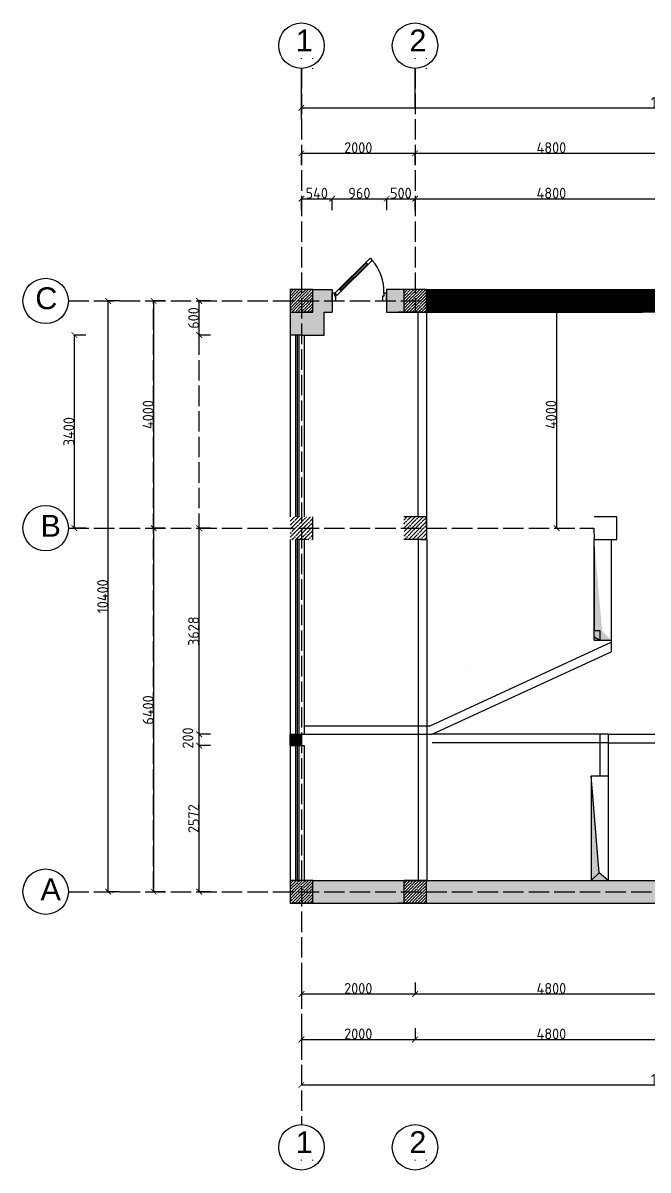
# Model space of a CAD drawing. Header units: millimetres. Extents: x -178199094 to 13669908, y -30538122 to 6091408.
# Drawn here: x 142761 to 153761, y 22837 to 43031 of the extents above; entities that cross this region are included whole.
import ezdxf

# ---------------------------------------------------------------- set-up
doc = ezdxf.new("R2010")
doc.units = ezdxf.units.MM
doc.linetypes.add('ACAD_ISO02W100', pattern=[15, 12, -3])
doc.layers.add('Plan 1', color=7, linetype='Continuous')
doc.layers.add('Plan 2', color=7, linetype='Continuous')
doc.styles.add('gost', font='GOST Common.ttf')
doc.styles.get("Standard").update_dxf_attribs({"font": 'arial.ttf'})
doc.dimstyles.new('GOST', dxfattribs={"dimtxt": 190, "dimasz": 100, "dimexe": 0.18, "dimexo": 0.06, "dimgap": 3, "dimtad": 1, "dimdec": 0, "dimzin": 0, "dimdsep": 46, "dimtxsty": 'gost', "dimblk": 'ARCHTICK', "dimcen": 0.09, "dimclrt": 256, "dimadec": 0, "dimazin": 0, "dimtfac": 1, "dimtdec": 0, "dimtofl": 0, "dimtmove": 0, "dimatfit": 3, "dimldrblk": 'ARCHTICK', "dimfxl": 200, "dimfxlon": 1, "dimtolj": 1, "dimtzin": 0, "dimarcsym": 0})
pattern_1 = [(45, (94986.67, 14736.28), (-70.71068, 70.71068), []), (45, (95057.38, 14736.28), (-70.71068, 70.71068), [125, -25, 0, -25])]

# ---------------------------------------------------------------- blocks, each defined once
blk = doc.blocks.new('A$C3C032968')
for p, q in [((0, 0), (0, 100)), ((0, 100), (0, 0)), ((700, 0), (700, 100)), ((700, 0), (700, 100))]:
    blk.add_line(p, q)
for points in [[(120, 128), (461, 466), (433, 494), (92, 156)], [(113, 135), (454, 473), (440, 487), (99, 149)], [(517, 522), (461, 466), (433, 494), (489, 551)], [(63, 72), (120, 128), (92, 156), (35, 100)], [(35, 100), (0, 100), (0, 0), (50, 0), (50, 50), (50, 60), (35, 60)], [(665, 100), (665, 60), (650, 60), (650, 50), (650, 0), (700, 0), (700, 100)]]:
    blk.add_lwpolyline(points, close=True)
blk.add_arc((72, 129), 593, 357.2313, 41.4937)
blk = doc.blocks.new('_ArchTick')
at = {"color": 0, "linetype": 'ByBlock', "const_width": 0.15}
blk.add_lwpolyline([(-0.5, -0.5), (0.5, 0.5)], dxfattribs=at)
blk = doc.blocks.new('*D73')
at = {"color": 0, "lineweight": -2, "transparency": 16777216}
for p, q in [((147661, 39737), (147661, 39937)), ((147661, 39937), (148201, 39937)), ((148201, 39737), (148201, 39937))]:
    blk.add_line(p, q, dxfattribs=at)
at = {"layer": 'Defpoints', "color": 0, "transparency": 16777216}
for p in [(148201, 39937), (148201, 38206), (147661, 38137)]:
    blk.add_point(p, dxfattribs=at)
at = {"color": 0, "lineweight": -2, "transparency": 16777216, "xscale": 100, "yscale": 100, "zscale": 100, "rotation": 180}
blk.add_blockref('_ArchTick', (147661, 39937), dxfattribs=at)
at = {"color": 0, "lineweight": -2, "transparency": 16777216, "xscale": 100, "yscale": 100, "zscale": 100}
blk.add_blockref('_ArchTick', (148201, 39937), dxfattribs=at)
at = {"transparency": 16777216, "insert": (147931, 40035), "char_height": 190, "attachment_point": 5, "style": 'gost'}
blk.add_mtext('\\A1;540', dxfattribs=at)
blk = doc.blocks.new('*D74')
at = {"color": 0, "lineweight": -2, "transparency": 16777216}
for p, q in [((148201, 39737), (148201, 39937)), ((148201, 39937), (149161, 39937)), ((149161, 39737), (149161, 39937))]:
    blk.add_line(p, q, dxfattribs=at)
at = {"layer": 'Defpoints', "color": 0, "transparency": 16777216}
for p in [(149161, 39937), (148201, 38206), (149161, 38337)]:
    blk.add_point(p, dxfattribs=at)
at = {"color": 0, "lineweight": -2, "transparency": 16777216, "xscale": 100, "yscale": 100, "zscale": 100, "rotation": 180}
blk.add_blockref('_ArchTick', (148201, 39937), dxfattribs=at)
at = {"color": 0, "lineweight": -2, "transparency": 16777216, "xscale": 100, "yscale": 100, "zscale": 100}
blk.add_blockref('_ArchTick', (149161, 39937), dxfattribs=at)
at = {"transparency": 16777216, "insert": (148681, 40035), "char_height": 190, "attachment_point": 5, "style": 'gost'}
blk.add_mtext('\\A1;960', dxfattribs=at)
blk = doc.blocks.new('*D75')
at = {"color": 0, "lineweight": -2, "transparency": 16777216}
for p, q in [((149161, 39737), (149161, 39937)), ((149161, 39937), (149661, 39937)), ((149661, 39737), (149661, 39937))]:
    blk.add_line(p, q, dxfattribs=at)
at = {"layer": 'Defpoints', "color": 0, "transparency": 16777216}
for p in [(149661, 39937), (149161, 38337), (149661, 38137)]:
    blk.add_point(p, dxfattribs=at)
at = {"color": 0, "lineweight": -2, "transparency": 16777216, "xscale": 100, "yscale": 100, "zscale": 100, "rotation": 180}
blk.add_blockref('_ArchTick', (149161, 39937), dxfattribs=at)
at = {"color": 0, "lineweight": -2, "transparency": 16777216, "xscale": 100, "yscale": 100, "zscale": 100}
blk.add_blockref('_ArchTick', (149661, 39937), dxfattribs=at)
at = {"transparency": 16777216, "insert": (149411, 40035), "char_height": 190, "attachment_point": 5, "style": 'gost'}
blk.add_mtext('\\A1;500', dxfattribs=at)
blk = doc.blocks.new('*D76')
at = {"color": 0, "lineweight": -2, "transparency": 16777216}
for p, q in [((149661, 39737), (149661, 39937)), ((149661, 39937), (154460, 39937)), ((154460, 39737), (154460, 39937))]:
    blk.add_line(p, q, dxfattribs=at)
at = {"layer": 'Defpoints', "color": 0, "transparency": 16777216}
for p in [(154460, 39937), (149661, 38137), (154460, 38137)]:
    blk.add_point(p, dxfattribs=at)
at = {"color": 0, "lineweight": -2, "transparency": 16777216, "xscale": 100, "yscale": 100, "zscale": 100, "rotation": 180}
blk.add_blockref('_ArchTick', (149661, 39937), dxfattribs=at)
at = {"color": 0, "lineweight": -2, "transparency": 16777216, "xscale": 100, "yscale": 100, "zscale": 100}
blk.add_blockref('_ArchTick', (154460, 39937), dxfattribs=at)
at = {"transparency": 16777216, "insert": (152060, 40035), "char_height": 190, "attachment_point": 5, "style": 'gost'}
blk.add_mtext('\\A1;4800', dxfattribs=at)
blk = doc.blocks.new('*D20')
at = {"color": 0, "lineweight": -2, "transparency": 16777216}
for p, q in [((147661, 40537), (147661, 40737)), ((147661, 40737), (149661, 40737)), ((149661, 40537), (149661, 40737))]:
    blk.add_line(p, q, dxfattribs=at)
at = {"layer": 'Defpoints', "color": 0, "transparency": 16777216}
for p in [(149661, 40737), (147661, 38137), (149661, 38137)]:
    blk.add_point(p, dxfattribs=at)
at = {"color": 0, "lineweight": -2, "transparency": 16777216, "xscale": 100, "yscale": 100, "zscale": 100, "rotation": 180}
blk.add_blockref('_ArchTick', (147661, 40737), dxfattribs=at)
at = {"color": 0, "lineweight": -2, "transparency": 16777216, "xscale": 100, "yscale": 100, "zscale": 100}
blk.add_blockref('_ArchTick', (149661, 40737), dxfattribs=at)
at = {"transparency": 16777216, "insert": (148661, 40835), "char_height": 190, "attachment_point": 5, "style": 'gost'}
blk.add_mtext('\\A1;2000', dxfattribs=at)
blk = doc.blocks.new('*D21')
at = {"color": 0, "lineweight": -2, "transparency": 16777216}
for p, q in [((149661, 40537), (149661, 40737)), ((149661, 40737), (154460, 40737)), ((154460, 40537), (154460, 40737))]:
    blk.add_line(p, q, dxfattribs=at)
at = {"layer": 'Defpoints', "color": 0, "transparency": 16777216}
for p in [(154460, 40737), (149661, 38137), (154460, 38137)]:
    blk.add_point(p, dxfattribs=at)
at = {"color": 0, "lineweight": -2, "transparency": 16777216, "xscale": 100, "yscale": 100, "zscale": 100, "rotation": 180}
blk.add_blockref('_ArchTick', (149661, 40737), dxfattribs=at)
at = {"color": 0, "lineweight": -2, "transparency": 16777216, "xscale": 100, "yscale": 100, "zscale": 100}
blk.add_blockref('_ArchTick', (154460, 40737), dxfattribs=at)
at = {"transparency": 16777216, "insert": (152060, 40835), "char_height": 190, "attachment_point": 5, "style": 'gost'}
blk.add_mtext('\\A1;4800', dxfattribs=at)
blk = doc.blocks.new('*D24')
at = {"color": 0, "lineweight": -2, "transparency": 16777216}
for p, q in [((147661, 41337), (147661, 41537)), ((147661, 41537), (160560, 41537)), ((160560, 41337), (160560, 41537))]:
    blk.add_line(p, q, dxfattribs=at)
at = {"layer": 'Defpoints', "color": 0, "transparency": 16777216}
for p in [(160560, 41537), (147661, 38137), (160560, 38137)]:
    blk.add_point(p, dxfattribs=at)
at = {"color": 0, "lineweight": -2, "transparency": 16777216, "xscale": 100, "yscale": 100, "zscale": 100, "rotation": 180}
blk.add_blockref('_ArchTick', (147661, 41537), dxfattribs=at)
at = {"color": 0, "lineweight": -2, "transparency": 16777216, "xscale": 100, "yscale": 100, "zscale": 100}
blk.add_blockref('_ArchTick', (160560, 41537), dxfattribs=at)
at = {"transparency": 16777216, "insert": (154110, 41635), "char_height": 190, "attachment_point": 5, "style": 'gost'}
blk.add_mtext('\\A1;12900', dxfattribs=at)
blk = doc.blocks.new('*D90')
at = {"color": 0, "lineweight": -2, "transparency": 16777216}
for p, q in [((146061, 30310), (145860, 30310)), ((145861, 27737), (145861, 30310)), ((146061, 27737), (145860, 27737))]:
    blk.add_line(p, q, dxfattribs=at)
at = {"layer": 'Defpoints', "color": 0, "transparency": 16777216}
for p in [(145861, 30310), (147711, 30310), (147661, 27737)]:
    blk.add_point(p, dxfattribs=at)
at = {"color": 0, "lineweight": -2, "transparency": 16777216, "xscale": 100, "yscale": 100, "zscale": 100}
for p, rotation in [((145861, 30310), 90), ((145861, 27737), 270)]:
    blk.add_blockref('_ArchTick', p, dxfattribs=dict(at, rotation=rotation))
at = {"transparency": 16777216, "insert": (145763, 29024), "char_height": 190, "attachment_point": 5, "rotation": 90, "style": 'gost'}
blk.add_mtext('\\A1;2572', dxfattribs=at)
blk = doc.blocks.new('*D33')
at = {"color": 0, "lineweight": -2, "transparency": 16777216}
for p, q in [((146061, 30510), (145860, 30510)), ((145861, 30310), (145861, 30510)), ((146061, 30310), (145860, 30310))]:
    blk.add_line(p, q, dxfattribs=at)
at = {"layer": 'Defpoints', "color": 0, "transparency": 16777216}
for p in [(145861, 30510), (147711, 30510), (147711, 30310)]:
    blk.add_point(p, dxfattribs=at)
at = {"color": 0, "lineweight": -2, "transparency": 16777216, "xscale": 100, "yscale": 100, "zscale": 100}
for p, rotation in [((145861, 30510), 90), ((145861, 30310), 270)]:
    blk.add_blockref('_ArchTick', p, dxfattribs=dict(at, rotation=rotation))
at = {"transparency": 16777216, "insert": (145663, 30443), "char_height": 190, "attachment_point": 5, "rotation": 90, "style": 'gost'}
blk.add_mtext('\\A1;200', dxfattribs=at)
blk = doc.blocks.new('*D34')
at = {"color": 0, "lineweight": -2, "transparency": 16777216}
for p, q in [((146061, 38137), (145860, 38137)), ((145861, 37537), (145861, 38137)), ((146061, 37537), (145860, 37537))]:
    blk.add_line(p, q, dxfattribs=at)
at = {"layer": 'Defpoints', "color": 0, "transparency": 16777216}
for p in [(145861, 38137), (147661, 38137), (147461, 37537)]:
    blk.add_point(p, dxfattribs=at)
at = {"color": 0, "lineweight": -2, "transparency": 16777216, "xscale": 100, "yscale": 100, "zscale": 100}
for p, rotation in [((145861, 38137), 90), ((145861, 37537), 270)]:
    blk.add_blockref('_ArchTick', p, dxfattribs=dict(at, rotation=rotation))
at = {"transparency": 16777216, "insert": (145763, 37837), "char_height": 190, "attachment_point": 5, "rotation": 90, "style": 'gost'}
blk.add_mtext('\\A1;600', dxfattribs=at)
blk = doc.blocks.new('*D35')
at = {"color": 0, "lineweight": -2, "transparency": 16777216}
for p, q in [((144461, 38137), (144260, 38137)), ((144261, 27737), (144261, 38137)), ((144461, 27737), (144260, 27737))]:
    blk.add_line(p, q, dxfattribs=at)
at = {"layer": 'Defpoints', "color": 0, "transparency": 16777216}
for p in [(144261, 38137), (147661, 38137), (147661, 27737)]:
    blk.add_point(p, dxfattribs=at)
at = {"color": 0, "lineweight": -2, "transparency": 16777216, "xscale": 100, "yscale": 100, "zscale": 100}
for p, rotation in [((144261, 38137), 90), ((144261, 27737), 270)]:
    blk.add_blockref('_ArchTick', p, dxfattribs=dict(at, rotation=rotation))
at = {"transparency": 16777216, "insert": (144163, 32937), "char_height": 190, "attachment_point": 5, "rotation": 90, "style": 'gost'}
blk.add_mtext('\\A1;10400', dxfattribs=at)
blk = doc.blocks.new('*D36')
at = {"color": 0, "lineweight": -2, "transparency": 16777216}
for p, q in [((145261, 34137), (145060, 34137)), ((145061, 27737), (145061, 34137)), ((145261, 27737), (145060, 27737))]:
    blk.add_line(p, q, dxfattribs=at)
at = {"layer": 'Defpoints', "color": 0, "transparency": 16777216}
for p in [(145061, 34137), (147661, 34137), (147661, 27737)]:
    blk.add_point(p, dxfattribs=at)
at = {"color": 0, "lineweight": -2, "transparency": 16777216, "xscale": 100, "yscale": 100, "zscale": 100}
for p, rotation in [((145061, 34137), 90), ((145061, 27737), 270)]:
    blk.add_blockref('_ArchTick', p, dxfattribs=dict(at, rotation=rotation))
at = {"transparency": 16777216, "insert": (144963, 30937), "char_height": 190, "attachment_point": 5, "rotation": 90, "style": 'gost'}
blk.add_mtext('\\A1;6400', dxfattribs=at)
blk = doc.blocks.new('*D37')
at = {"color": 0, "lineweight": -2, "transparency": 16777216}
for p, q in [((145261, 38137), (145060, 38137)), ((145061, 34137), (145061, 38137)), ((145261, 34137), (145060, 34137))]:
    blk.add_line(p, q, dxfattribs=at)
at = {"layer": 'Defpoints', "color": 0, "transparency": 16777216}
for p in [(145061, 38137), (147661, 38137), (147661, 34137)]:
    blk.add_point(p, dxfattribs=at)
at = {"color": 0, "lineweight": -2, "transparency": 16777216, "xscale": 100, "yscale": 100, "zscale": 100}
for p, rotation in [((145061, 38137), 90), ((145061, 34137), 270)]:
    blk.add_blockref('_ArchTick', p, dxfattribs=dict(at, rotation=rotation))
at = {"transparency": 16777216, "insert": (144963, 36137), "char_height": 190, "attachment_point": 5, "rotation": 90, "style": 'gost'}
blk.add_mtext('\\A1;4000', dxfattribs=at)
blk = doc.blocks.new('*D91')
at = {"color": 0, "lineweight": -2, "transparency": 16777216}
for p, q in [((147661, 26137), (147661, 25937)), ((149661, 26137), (149661, 25937)), ((147661, 25937), (149661, 25937))]:
    blk.add_line(p, q, dxfattribs=at)
at = {"layer": 'Defpoints', "color": 0, "transparency": 16777216}
for p in [(147661, 27737), (149661, 27737), (149661, 25937)]:
    blk.add_point(p, dxfattribs=at)
at = {"color": 0, "lineweight": -2, "transparency": 16777216, "xscale": 100, "yscale": 100, "zscale": 100, "rotation": 180}
blk.add_blockref('_ArchTick', (147661, 25937), dxfattribs=at)
at = {"color": 0, "lineweight": -2, "transparency": 16777216, "xscale": 100, "yscale": 100, "zscale": 100}
blk.add_blockref('_ArchTick', (149661, 25937), dxfattribs=at)
at = {"transparency": 16777216, "insert": (148661, 26035), "char_height": 190, "attachment_point": 5, "style": 'gost'}
blk.add_mtext('\\A1;2000', dxfattribs=at)
blk = doc.blocks.new('*D92')
at = {"color": 0, "lineweight": -2, "transparency": 16777216}
for p, q in [((149661, 26137), (149661, 25937)), ((154460, 26137), (154460, 25937)), ((149661, 25937), (154460, 25937))]:
    blk.add_line(p, q, dxfattribs=at)
at = {"layer": 'Defpoints', "color": 0, "transparency": 16777216}
for p in [(149661, 27737), (154460, 27737), (154460, 25937)]:
    blk.add_point(p, dxfattribs=at)
at = {"color": 0, "lineweight": -2, "transparency": 16777216, "xscale": 100, "yscale": 100, "zscale": 100, "rotation": 180}
blk.add_blockref('_ArchTick', (149661, 25937), dxfattribs=at)
at = {"color": 0, "lineweight": -2, "transparency": 16777216, "xscale": 100, "yscale": 100, "zscale": 100}
blk.add_blockref('_ArchTick', (154460, 25937), dxfattribs=at)
at = {"transparency": 16777216, "insert": (152060, 26035), "char_height": 190, "attachment_point": 5, "style": 'gost'}
blk.add_mtext('\\A1;4800', dxfattribs=at)
blk = doc.blocks.new('*D38')
at = {"color": 0, "lineweight": -2, "transparency": 16777216}
for p, q in [((147661, 25337), (147661, 25137)), ((149661, 25337), (149661, 25137)), ((147661, 25137), (149661, 25137))]:
    blk.add_line(p, q, dxfattribs=at)
at = {"layer": 'Defpoints', "color": 0, "transparency": 16777216}
for p in [(147661, 27737), (149661, 27737), (149661, 25137)]:
    blk.add_point(p, dxfattribs=at)
at = {"color": 0, "lineweight": -2, "transparency": 16777216, "xscale": 100, "yscale": 100, "zscale": 100, "rotation": 180}
blk.add_blockref('_ArchTick', (147661, 25137), dxfattribs=at)
at = {"color": 0, "lineweight": -2, "transparency": 16777216, "xscale": 100, "yscale": 100, "zscale": 100}
blk.add_blockref('_ArchTick', (149661, 25137), dxfattribs=at)
at = {"transparency": 16777216, "insert": (148661, 25235), "char_height": 190, "attachment_point": 5, "style": 'gost'}
blk.add_mtext('\\A1;2000', dxfattribs=at)
blk = doc.blocks.new('*D39')
at = {"color": 0, "lineweight": -2, "transparency": 16777216}
for p, q in [((149661, 25337), (149661, 25137)), ((149661, 25137), (154460, 25137)), ((154460, 25137), (154460, 25137))]:
    blk.add_line(p, q, dxfattribs=at)
at = {"layer": 'Defpoints', "color": 0, "transparency": 16777216}
for p in [(149661, 27737), (154460, 25137), (154460, 25137)]:
    blk.add_point(p, dxfattribs=at)
at = {"color": 0, "lineweight": -2, "transparency": 16777216, "xscale": 100, "yscale": 100, "zscale": 100, "rotation": 180}
blk.add_blockref('_ArchTick', (149661, 25137), dxfattribs=at)
at = {"color": 0, "lineweight": -2, "transparency": 16777216, "xscale": 100, "yscale": 100, "zscale": 100}
blk.add_blockref('_ArchTick', (154460, 25137), dxfattribs=at)
at = {"transparency": 16777216, "insert": (152060, 25235), "char_height": 190, "attachment_point": 5, "style": 'gost'}
blk.add_mtext('\\A1;4800', dxfattribs=at)
blk = doc.blocks.new('*D95')
at = {"color": 0, "lineweight": -2, "transparency": 16777216}
for p, q in [((147661, 24537), (147661, 24337)), ((160560, 24537), (160560, 24337)), ((147661, 24337), (160560, 24337))]:
    blk.add_line(p, q, dxfattribs=at)
at = {"layer": 'Defpoints', "color": 0, "transparency": 16777216}
for p in [(147661, 27737), (160560, 27737), (160560, 24337)]:
    blk.add_point(p, dxfattribs=at)
at = {"color": 0, "lineweight": -2, "transparency": 16777216, "xscale": 100, "yscale": 100, "zscale": 100, "rotation": 180}
blk.add_blockref('_ArchTick', (147661, 24337), dxfattribs=at)
at = {"color": 0, "lineweight": -2, "transparency": 16777216, "xscale": 100, "yscale": 100, "zscale": 100}
blk.add_blockref('_ArchTick', (160560, 24337), dxfattribs=at)
at = {"transparency": 16777216, "insert": (154110, 24435), "char_height": 190, "attachment_point": 5, "style": 'gost'}
blk.add_mtext('\\A1;12900', dxfattribs=at)
blk = doc.blocks.new('*D96')
at = {"color": 0, "lineweight": -2, "transparency": 16777216}
for p, q in [((162211, 34137), (162411, 34137)), ((162411, 27737), (162411, 34137)), ((162211, 27737), (162411, 27737))]:
    blk.add_line(p, q, dxfattribs=at)
at = {"layer": 'Defpoints', "color": 0, "transparency": 16777216}
for p in [(150994, 34137), (162411, 34137), (160560, 27737)]:
    blk.add_point(p, dxfattribs=at)
at = {"color": 0, "lineweight": -2, "transparency": 16777216, "xscale": 100, "yscale": 100, "zscale": 100}
for p, rotation in [((162411, 34137), 90), ((162411, 27737), 270)]:
    blk.add_blockref('_ArchTick', p, dxfattribs=dict(at, rotation=rotation))
at = {"transparency": 16777216, "insert": (162313, 30937), "char_height": 190, "attachment_point": 5, "rotation": 90, "style": 'gost'}
blk.add_mtext('\\A1;6400', dxfattribs=at)
blk = doc.blocks.new('*D97')
at = {"color": 0, "lineweight": -2, "transparency": 16777216}
for p, q in [((162411, 38137), (162411, 38137)), ((162411, 34137), (162411, 38137)), ((162211, 34137), (162411, 34137))]:
    blk.add_line(p, q, dxfattribs=at)
at = {"layer": 'Defpoints', "color": 0, "transparency": 16777216}
for p in [(162411, 38137), (162411, 38137), (150994, 34137)]:
    blk.add_point(p, dxfattribs=at)
at = {"color": 0, "lineweight": -2, "transparency": 16777216, "xscale": 100, "yscale": 100, "zscale": 100}
for p, rotation in [((162411, 38137), 90), ((162411, 34137), 270)]:
    blk.add_blockref('_ArchTick', p, dxfattribs=dict(at, rotation=rotation))
at = {"transparency": 16777216, "insert": (162313, 36137), "char_height": 190, "attachment_point": 5, "rotation": 90, "style": 'gost'}
blk.add_mtext('\\A1;4000', dxfattribs=at)
blk = doc.blocks.new('*D99')
at = {"color": 0, "lineweight": -2, "transparency": 16777216}
for p, q in [((152353, 38137), (152153, 38137)), ((152153, 34137), (152153, 38137)), ((152153, 34137), (152153, 34137))]:
    blk.add_line(p, q, dxfattribs=at)
at = {"layer": 'Defpoints', "color": 0, "transparency": 16777216}
for p in [(152153, 38137), (163211, 38137), (152153, 34137)]:
    blk.add_point(p, dxfattribs=at)
at = {"color": 0, "lineweight": -2, "transparency": 16777216, "xscale": 100, "yscale": 100, "zscale": 100}
for p, rotation in [((152153, 38137), 90), ((152153, 34137), 270)]:
    blk.add_blockref('_ArchTick', p, dxfattribs=dict(at, rotation=rotation))
at = {"transparency": 16777216, "insert": (152055, 36137), "char_height": 190, "attachment_point": 5, "rotation": 90, "style": 'gost'}
blk.add_mtext('\\A1;4000', dxfattribs=at)
blk = doc.blocks.new('*D100')
at = {"color": 0, "lineweight": -2, "transparency": 16777216}
for p, q in [((146061, 34137), (145860, 34137)), ((145861, 30510), (145861, 34137)), ((146061, 30510), (145860, 30510))]:
    blk.add_line(p, q, dxfattribs=at)
at = {"layer": 'Defpoints', "color": 0, "transparency": 16777216}
for p in [(145861, 34137), (147461, 34137), (147461, 30510)]:
    blk.add_point(p, dxfattribs=at)
at = {"color": 0, "lineweight": -2, "transparency": 16777216, "xscale": 100, "yscale": 100, "zscale": 100}
for p, rotation in [((145861, 34137), 90), ((145861, 30510), 270)]:
    blk.add_blockref('_ArchTick', p, dxfattribs=dict(at, rotation=rotation))
at = {"transparency": 16777216, "insert": (145763, 32324), "char_height": 190, "attachment_point": 5, "rotation": 90, "style": 'gost'}
blk.add_mtext('\\A1;3628', dxfattribs=at)
blk = doc.blocks.new('*D101')
at = {"color": 0, "lineweight": -2, "transparency": 16777216}
for p, q in [((143866, 37537), (143666, 37537)), ((143666, 34137), (143666, 37537)), ((143866, 34137), (143666, 34137))]:
    blk.add_line(p, q, dxfattribs=at)
at = {"layer": 'Defpoints', "color": 0, "transparency": 16777216}
for p in [(143666, 37537), (147461, 37537), (145266, 34137)]:
    blk.add_point(p, dxfattribs=at)
at = {"color": 0, "lineweight": -2, "transparency": 16777216, "xscale": 100, "yscale": 100, "zscale": 100}
for p, rotation in [((143666, 37537), 90), ((143666, 34137), 270)]:
    blk.add_blockref('_ArchTick', p, dxfattribs=dict(at, rotation=rotation))
at = {"transparency": 16777216, "insert": (143568, 35837), "char_height": 190, "attachment_point": 5, "rotation": 90, "style": 'gost'}
blk.add_mtext('\\A1;3400', dxfattribs=at)

msp = doc.modelspace()

# ---------------------------------------------------------------- hatches: boundary and pattern name
at = {"true_color": 0x636466, "transparency": 33554687}
h = msp.add_hatch(color=251, dxfattribs=at)
h.dxf.hatch_style = 1
h.paths.add_polyline_path([(148060.5922, 37937.31534), (148200.5922, 37937.31534), (148200.5922, 38137.31534), (147860.5922, 38137.31534), (147860.5922, 37937.31534), (147660.5922, 37937.31534), (147660.5922, 37537.31534), (148060.5922, 37537.31534)])
h.paths.add_polyline_path([(147660.5922, 37937.31534), (147460.5922, 37937.31534), (147460.5922, 37537.31534), (147660.5922, 37537.31534)])
h.paths.add_polyline_path([(148200.5922, 38337.31534), (147860.5922, 38337.31534), (147860.5922, 38137.31534), (148200.5922, 38137.31534)])
h.paths.add_polyline_path([(149460.5922, 38337.31534), (149160.5922, 38337.31534), (149160.5922, 38137.31534), (149460.5922, 38137.31534)])
h.paths.add_polyline_path([(149460.5922, 38137.31534), (149160.5922, 38137.31534), (149160.5922, 37937.31534), (149460.5922, 37937.31534)])
h.paths.add_polyline_path([(158260.38183, 38337.31534), (154660.38183, 38337.31534), (154660.38183, 38137.31534), (158260.38183, 38137.31534)])
h.paths.add_polyline_path([(158260.38183, 38137.31534), (154660.38183, 38137.31534), (154660.38183, 37937.31534), (158260.38183, 37937.31534)])
h.paths.add_polyline_path([(160360.38183, 38337.31534), (158660.38183, 38337.31534), (158660.38183, 38137.31534), (160360.38183, 38137.31534)])
h.paths.add_polyline_path([(160360.38183, 38137.31534), (158660.38183, 38137.31534), (158660.38183, 37937.31534), (160360.38183, 37937.31534)])
h.paths.add_polyline_path([(149460.5922, 27737.31534), (147860.5922, 27737.31534), (147860.5922, 27537.31534), (149460.5922, 27537.31534)])
h.paths.add_polyline_path([(149460.5922, 27937.31534), (147860.5922, 27937.31534), (147860.5922, 27737.31534), (149460.5922, 27737.31534)])
h.paths.add_polyline_path([(154260.38183, 27937.31534), (149860.5922, 27937.31534), (149860.5922, 27737.31534), (154260.38183, 27737.31534)])
h.paths.add_polyline_path([(154260.38183, 27737.31534), (149860.5922, 27737.31534), (149860.5922, 27537.31534), (154260.38183, 27537.31534)])
h.paths.add_polyline_path([(158260.38183, 27937.31534), (154660.38183, 27937.31534), (154660.38183, 27737.31534), (158260.38183, 27737.31534)])
h.paths.add_polyline_path([(158260.38183, 27737.31534), (154660.38183, 27737.31534), (154660.38183, 27537.31534), (158260.38183, 27537.31534)])
h.paths.add_polyline_path([(160360.38183, 27937.31534), (158660.38183, 27937.31534), (158660.38183, 27737.31534), (160360.38183, 27737.31534)])
h.paths.add_polyline_path([(160360.38183, 27737.31534), (158660.38183, 27737.31534), (158660.38183, 27537.31534), (160360.38183, 27537.31534)])
at = {"transparency": 33554687}
h = msp.add_hatch(dxfattribs=at)
h.set_pattern_fill('ANSI35', color=1, scale=300)
h.set_pattern_definition([(45, (94467.57, 15459.9), (-53.03301, 53.03301), []), (45, (94520.605, 15459.9), (-53.03301, 53.03301), [93.75, -18.75, 0, -18.75])])
h.paths.add_polyline_path([(147860.5922, 38337.31534), (147460.5922, 38337.31534), (147460.5922, 37937.31534), (147860.5922, 37937.31534)])
h = msp.add_hatch(dxfattribs=at)
h.set_pattern_fill('ANSI35', color=1, scale=300)
h.set_pattern_definition([(45, (91339.41, 14936.28), (-53.03301, 53.03301), []), (45, (91392.44, 14936.28), (-53.03301, 53.03301), [93.75, -18.75, 0, -18.75])])
h.paths.add_polyline_path([(149860.5922, 38337.31534), (149460.5922, 38337.31534), (149460.5922, 37937.31534), (149860.5922, 37937.31534)])
at = {"true_color": 0x636466, "transparency": 33554687}
h = msp.add_hatch(dxfattribs=at)
h.set_pattern_fill('ANSI31', color=251, scale=10)
h.set_pattern_definition([(45, (150157.3105, 38255.6649), (-0.88388348, 0.88388348), [])])
h.paths.add_polyline_path([(154260.38183, 38337.31534), (149860.5922, 38337.31534), (149860.5922, 38137.31534), (154260.38183, 38137.31534)])
h.paths.add_polyline_path([(154260.38183, 38137.31534), (149860.5922, 38137.31534), (149860.5922, 37937.31534), (153660.5922, 37937.31534), (153860.5922, 37937.31534), (154260.38183, 37937.31534)])
at = {"lineweight": 30, "transparency": 33554687}
h = msp.add_hatch(dxfattribs=at)
h.set_pattern_fill('ANSI35', color=1, scale=400)
h.set_pattern_definition(pattern_1)
h.paths.add_polyline_path([(147460.5922, 34337.31534), (147460.5922, 33937.31534), (147860.5922, 33937.31534), (147860.5922, 34337.31534)])
h = msp.add_hatch(dxfattribs=at)
h.set_pattern_fill('ANSI35', color=1, scale=400)
h.set_pattern_definition(pattern_1)
h.paths.add_polyline_path([(149460.5922, 34337.31534), (149460.5922, 33937.31534), (149860.5922, 33937.31534), (149860.5922, 34337.31534)])
at = {"true_color": 0x000000, "transparency": 33554687}
h = msp.add_hatch(color=18, dxfattribs=at)
h.dxf.hatch_style = 1
h.paths.add_polyline_path([(152952.43164, 32332.0414), (152810.5922, 32164.74913), (153110.5922, 32164.74913)])
h.paths.add_polyline_path([(152810.5922, 33935.6854), (152810.5922, 32364.74913), (152810.5922, 32164.74913), (152952.43164, 32332.0414)])
at = {"transparency": 33554687}
h = msp.add_hatch(color=252, dxfattribs=at)
h.dxf.hatch_style = 1
h.paths.add_polyline_path([(147460.5922, 30509.68716), (147460.5922, 30309.68716), (147660.5922, 30309.68716), (147660.5922, 30509.68716)])
h = msp.add_hatch(color=7, dxfattribs=at)
h.dxf.hatch_style = 1
h.paths.add_polyline_path([(152760.5922, 29777.31534), (152760.5922, 27937.31534), (152898.52898, 28071.86412)])
h.paths.add_polyline_path([(152898.52898, 28071.86412), (152760.5922, 27937.31534), (153060.5922, 27937.31534)])
h = msp.add_hatch(dxfattribs=at)
h.set_pattern_fill('ANSI35', color=1, scale=300)
h.set_pattern_definition([(45, (94467.57, 5059.9), (-53.03301, 53.03301), []), (45, (94520.605, 5059.9), (-53.03301, 53.03301), [93.75, -18.75, 0, -18.75])])
h.paths.add_polyline_path([(147860.5922, 27937.31534), (147460.5922, 27937.31534), (147460.5922, 27537.31534), (147860.5922, 27537.31534)])
h = msp.add_hatch(dxfattribs=at)
h.set_pattern_fill('ANSI35', color=1, scale=300)
h.set_pattern_definition([(45, (96467.57, 5059.9), (-53.03301, 53.03301), []), (45, (96520.605, 5059.9), (-53.03301, 53.03301), [93.75, -18.75, 0, -18.75])])
h.paths.add_polyline_path([(149860.5922, 27937.31534), (149460.5922, 27937.31534), (149460.5922, 27537.31534), (149860.5922, 27537.31534)])

# ---------------------------------------------------------------- linework, layer by layer
at = {"color": 18, "true_color": 0x000000}
for p, q in [((148060.5922, 37937.31534), (148200.5922, 37937.31534)), ((153110.5922, 33937.31534), (153110.5922, 31962.60549)), ((152760.5922, 29777.31534), (152760.5922, 27937.31534)), ((152760.5922, 29777.31534), (153060.5922, 29777.31534)), ((147860.5922, 27937.31534), (160410.5922, 27937.31534))]:
    msp.add_line(p, q, dxfattribs=at)
for p, q in [((152810.5922, 32337.31534), (152910.5922, 32337.31534)), ((152910.5922, 32337.31534), (152910.5922, 32163.66533)), ((147460.5922, 30309.68716), (147710.5922, 30309.68716))]:
    msp.add_line(p, q)
at = {"color": 152, "true_color": 0x2776bb}
msp.add_line((147860.5922, 27937.31534), (147460.5922, 27937.31534), dxfattribs=at)
at = {"color": 18, "true_color": 0x000000}
for points in [[(147660.5922, 41537.49534), (147660.5922, 42237.49534)], [(149660.5922, 41537.49534), (149660.5922, 42237.49534)], [(147860.5922, 38337.31534), (148200.5922, 38337.31534)], [(149860.11229, 38337.31534), (160360.38183, 38337.31534)], [(147460.5922, 37937.31534), (147460.5922, 37537.31534)], [(148060.5922, 37937.31534), (148200.5922, 37937.31534)], [(149160.5922, 37937.31534), (149460.5922, 37937.31534)], [(149660.5922, 37937.31534), (149460.5922, 37937.31534)], [(149660.5922, 37937.31534), (153660.5922, 37937.31534)], [(149710.5922, 37937.31534), (149710.5922, 34337.31534)], [(149860.5922, 37937.31534), (149860.5922, 34337.31534)], [(153860.5922, 37937.31534), (153660.5922, 37937.31534)], [(147460.5922, 37537.31534), (147460.5922, 34337.31534)], [(147660.5922, 37537.31534), (147460.5922, 37537.31534)], [(147710.5922, 37537.31534), (147710.5922, 34337.31534)], [(147860.5922, 33937.31534), (147860.5922, 34337.31534)], [(149860.11229, 34337.31534), (149660.5922, 34337.31534)], [(149860.11229, 34137.31534), (149860.11229, 34337.31534)], [(149860.11229, 34337.31534), (149860.11229, 33937.31534)], [(152810.5922, 33937.31534), (153210.5922, 33937.31534), (153210.5922, 34337.31534), (152810.5922, 34337.31534)], [(152808.68974, 34137.31534), (152810.5922, 33937.31534)], [(147460.5922, 33937.31534), (147460.5922, 30509.68716)], [(147760.5922, 33937.31534), (147560.5922, 33937.31534)], [(147710.5922, 33937.31534), (147710.5922, 30509.68716)], [(149560.5922, 33937.31534), (149460.5922, 33937.31534)], [(149760.5922, 33937.31534), (149560.5922, 33937.31534)], [(149716.86057, 33937.31534), (149716.86057, 30509.68716)], [(149760.5922, 33937.31534), (149866.86057, 33937.31534)], [(149866.86057, 33937.31534), (149866.86057, 30509.68716)], [(152810.5922, 32337.31534), (152810.5922, 33937.31534)], [(152810.5922, 32163.66533), (152810.5922, 33937.31534)], [(152810.5922, 33811.48753), (152810.5922, 32337.31534)], [(147710.5922, 30659.68716), (149927.64811, 30659.68716), (153110.5922, 32127.79245)], [(152810.5922, 32221.93755), (152910.5922, 32163.66533)], [(152810.5922, 32163.66533), (153110.5922, 32163.66533)], [(147710.5922, 30509.68716), (149960.57437, 30509.68716), (153110.5922, 31962.60549)], [(150560.62661, 31677.31534), (150560.62661, 31677.31534)], [(147460.5922, 30309.68716), (147460.5922, 30509.68716), (147710.5922, 30509.68716)], [(147660.5922, 30509.68716), (147660.5922, 30309.68716)], [(149716.86057, 30509.68716), (149716.86057, 27937.31534)], [(149866.86057, 30509.68716), (149866.86057, 27937.31534)], [(153060.5922, 30508.00676), (149960.57437, 30509.68716)], [(152910.5922, 30508.00676), (152910.5922, 29777.31534)], [(153060.5922, 30508.00676), (153060.5922, 29777.31534)], [(153060.5922, 30508.00676), (155169.92727, 30508.00676)], [(147460.5922, 30309.68716), (147460.5922, 27937.31534)], [(147710.5922, 30309.68716), (147710.5922, 27937.31534)], [(153060.5109, 30358.00678), (149960.49307, 30359.68718)], [(153060.5922, 30358.00676), (155169.92727, 30358.00676)], [(152760.5922, 27937.31534), (152898.52898, 28071.86412), (152760.5922, 29777.31534)], [(153060.5922, 27937.31534), (152898.52898, 28071.86412), (152760.5922, 29777.31534)], [(153060.5922, 29777.31534), (153060.5922, 27937.31534)], [(147860.5922, 27537.31534), (160760.38183, 27537.31534)]]:
    msp.add_lwpolyline(points, dxfattribs=at)
for points in [[(147460.5922, 37937.31534), (147860.5922, 37937.31534), (147860.5922, 38337.31534), (147460.5922, 38337.31534)], [(149460.5922, 37937.31534), (149860.5922, 37937.31534), (149860.5922, 38337.31534), (149460.5922, 38337.31534)], [(147460.5922, 27537.31534), (147860.5922, 27537.31534), (147860.5922, 27937.31534), (147460.5922, 27937.31534)], [(149460.5922, 27537.31534), (149860.5922, 27537.31534), (149860.5922, 27937.31534), (149460.5922, 27937.31534)]]:
    msp.add_lwpolyline(points, close=True)
for points in [[(148200.5922, 38337.31534), (148200.5922, 37937.31534)], [(149460.5922, 38337.31534), (149160.5922, 38337.31534), (149160.5922, 37937.31534)], [(147660.5922, 37537.31534), (148060.5922, 37537.31534), (148060.5922, 37937.31534)]]:
    msp.add_lwpolyline(points)
at = {"color": 152, "true_color": 0x2776bb}
for points in [[(147860.5922, 37937.31534), (147660.5922, 37937.31534)], [(149760.5922, 37937.31534), (149360.5922, 37937.31534)], [(147555.5922, 37537.31534), (147555.5922, 34337.31534)], [(147585.5922, 37537.31534), (147585.5922, 34337.31534)], [(147615.5922, 37537.31534), (147615.5922, 34337.31534)], [(149660.5922, 34337.31534), (149460.5922, 34337.31534)], [(147555.5922, 33937.31534), (147555.5922, 30509.68716)], [(147585.5922, 33937.31534), (147585.5922, 30509.68716)], [(147615.5922, 33937.31534), (147615.5922, 30509.68716)], [(147555.5922, 30309.68716), (147555.5922, 27937.31534)], [(147585.5922, 30309.68716), (147585.5922, 27937.31534)], [(147615.5922, 30309.68716), (147615.5922, 27937.31534)], [(147860.5922, 27537.31534), (147460.5922, 27537.31534)], [(149760.5922, 27537.31534), (149360.5922, 27537.31534)]]:
    msp.add_lwpolyline(points, dxfattribs=at)
at = {"color": 18, "true_color": 0x000000}
for centre in [(147660.5922, 42631.23844), (149660.5922, 42631.23844), (143160.5922, 38137.31534), (143160.5922, 34137.31534), (143160.5922, 27737.31534), (147660.5922, 23237.49534), (149660.5922, 23237.49534)]:
    msp.add_circle(centre, 400, dxfattribs=at)
at = {"layer": 'Plan 1', "color": 251, "linetype": 'ACAD_ISO02W100', "ltscale": 30, "true_color": 0x636466}
for p, q in [((147660.5922, 42401.0791), (147660.5922, 42413.59291)), ((147860.5922, 42401.0791), (147860.5922, 42413.59291)), ((149660.5922, 42401.2591), (149660.5922, 42413.77291)), ((149860.5922, 42401.2591), (149860.5922, 42413.77291)), ((147660.5922, 42224.98154), (147660.5922, 42237.49534)), ((147860.5922, 42224.98154), (147860.5922, 42237.49534)), ((149660.5922, 42224.98154), (149660.5922, 42237.49534)), ((149860.5922, 42224.98154), (149860.5922, 42237.49534)), ((147660.5922, 41537.31534), (160610.5922, 41537.31534)), ((147660.5922, 40737.31534), (160610.5922, 40737.31534)), ((147660.5922, 39937.31534), (160610.5922, 39937.31534)), ((144260.5922, 27737.31534), (144260.5922, 38137.31534)), ((145060.5922, 27737.31534), (145060.5922, 38137.31534)), ((145860.5922, 27737.31534), (145860.5922, 38137.31534)), ((147660.5922, 25937.31534), (160610.5922, 25937.31534)), ((147660.5922, 25137.31534), (160610.5922, 25137.31534)), ((147660.5922, 24337.31534), (160610.5922, 24337.31534)), ((147660.5922, 23007.33601), (147660.5922, 23019.84981)), ((147860.5922, 23007.33601), (147860.5922, 23019.84981)), ((149660.5922, 23007.51601), (149660.5922, 23020.02981)), ((149860.5922, 23007.51601), (149860.5922, 23020.02981))]:
    msp.add_line(p, q, dxfattribs=at)
for points in [[(147660.5922, 42237.49534), (147660.5922, 23637.49534)], [(149660.5922, 42237.49534), (149660.5922, 37937.31534)], [(143560.5922, 38137.31534), (164710.5922, 38137.31534)], [(143560.5922, 34137.31534), (152808.68974, 34137.31534)], [(143560.5922, 27737.31534), (164710.5922, 27737.31534)]]:
    msp.add_lwpolyline(points, dxfattribs=at)

# ---------------------------------------------------------------- block references
at = {"layer": 'Plan 2', "xscale": 1.369107515369514, "yscale": 1.369107515369514, "zscale": 1.369107515369514}
msp.add_blockref('A$C3C032968', (148200.5922, 38137.31536), dxfattribs=at)

# ---------------------------------------------------------------- texts
at = {"layer": 'Plan 1', "char_height": 384.87481, "attachment_point": 1}
for s, insert in [('1', (147561.09928, 42915.82072)), ('2', (149561.09928, 42916.00072)), ('1', (147561.09928, 23522.07762)), ('2', (149561.09928, 23522.25762))]:
    msp.add_mtext_dynamic_manual_height_columns(s, width=384.8748082, gutter_width=0.54982, heights=[0], dxfattribs=dict(at, insert=insert))
at = {"layer": 'Plan 1', "char_height": 384.8748082, "attachment_point": 7, "style": 'gost'}
for s, insert in [('{\\fArial|b0|i0|c0|p34;C}', (142977.89923, 37986.87742)), ('{\\fArial|b0|i0|c0|p34;B}', (143069.16646, 33986.87742)), ('{\\fArial|b0|i0|c238|p34;A}', (143069.16646, 27586.87742))]:
    msp.add_mtext_dynamic_manual_height_columns(s, width=384.8748082, gutter_width=0.54982, heights=[0], dxfattribs=dict(at, insert=insert))

# ---------------------------------------------------------------- dimensions: what is measured, and where the dimension line sits
at = {"color": 18, "true_color": 0x000000}
for base, p1, p2, picture, middle in [((160560.38183, 41537.31534), (147660.5922, 38137.31534), (160560.38183, 38137.31534), '*D24', (154110.48702, 41635.31534)), ((149660.5922, 40737.31534), (147660.5922, 38137.31534), (149660.5922, 38137.31534), '*D20', (148660.5922, 40835.31534)), ((148200.59223, 39937.31534), (147660.5922, 38137.31534), (148200.59223, 38205.77072), '*D73', (147930.59222, 40035.31534)), ((149660.5922, 25937.31534), (147660.5922, 27737.31534), (149660.5922, 27737.31534), '*D91', (148660.5922, 26035.31534)), ((149660.5922, 25137.31534), (147660.5922, 27737.31534), (149660.5922, 27737.31534), '*D38', (148660.5922, 25235.31534)), ((160560.38183, 24337.31534), (147660.5922, 27737.31534), (160560.38183, 27737.31534), '*D95', (154110.48702, 24435.31534))]:
    dim = msp.add_linear_dim(base=base, p1=p1, p2=p2, dimstyle='GOST', dxfattribs=at)
    dim.commit()
    dim.dimension.update_dxf_attribs({"geometry": picture, "text_midpoint": middle})
for base, p1, p2, picture, middle in [((154460.38183, 40737.31534), (149660.5922, 38137.31534), (154460.38183, 38137.31534), '*D21', (152060.48702, 40835.31534)), ((149160.5922, 39937.31534), (148200.59223, 38205.77072), (149160.5922, 38337.31534), '*D74', (148680.59222, 40035.31534)), ((149660.5922, 39937.31534), (149160.5922, 38337.31534), (149660.5922, 38137.31534), '*D75', (149410.5922, 40035.31534)), ((154460.38183, 39937.31534), (149660.5922, 38137.31534), (154460.38183, 38137.31534), '*D76', (152060.48702, 40035.31534)), ((154460.38183, 25937.31534), (149660.5922, 27737.31534), (154460.38183, 27737.31534), '*D92', (152060.48702, 26035.31534)), ((154460.38183, 25137.31534), (149660.5922, 27737.31534), (154460.38183, 25137.31534), '*D39', (152060.48702, 25235.31534))]:
    dim = msp.add_linear_dim(base=base, p1=p1, p2=p2, dimstyle='GOST', override={"dimtmove": 1}, dxfattribs=at)
    dim.commit()
    dim.dimension.update_dxf_attribs({"geometry": picture, "text_midpoint": middle})
for base, p1, p2, picture, middle in [((144260.5922, 38137.31534), (147660.5922, 27737.31534), (147660.5922, 38137.31534), '*D35', (144162.5922, 32937.31534)), ((145060.5922, 34137.31534), (147660.5922, 27737.31534), (147660.5922, 34137.31534), '*D36', (144962.5922, 30937.31534)), ((145860.5922, 34137.31534), (147460.5922, 30509.68716), (147460.5922, 34137.31534), '*D100', (145762.5922, 32323.50125)), ((162410.5922, 34137.31534), (160560.38183, 27737.31534), (150993.95923, 34137.31534), '*D96', (162312.5922, 30937.31534)), ((145860.5922, 30309.68716), (147660.5922, 27737.31534), (147710.5922, 30309.68716), '*D90', (145762.5922, 29023.50125))]:
    dim = msp.add_linear_dim(base=base, p1=p1, p2=p2, angle=90, dimstyle='GOST', dxfattribs=at)
    dim.commit()
    dim.dimension.update_dxf_attribs({"geometry": picture, "text_midpoint": middle})
for base, p1, p2, picture, middle in [((145060.5922, 38137.31534), (147660.5922, 34137.31534), (147660.5922, 38137.31534), '*D37', (144962.5922, 36137.31534)), ((145860.5922, 38137.31534), (147460.5922, 37537.31534), (147660.5922, 38137.31534), '*D34', (145762.5922, 37837.31534)), ((162410.5922, 38137.31534), (150993.95923, 34137.31534), (162410.5922, 38137.31534), '*D97', (162312.5922, 36137.31534)), ((152152.7963, 38137.31534), (152152.7963, 34137.31534), (163210.5922, 38137.31534), '*D99', (152054.7963, 36137.31534)), ((143665.91515, 37537.31534), (145265.91515, 34137.31534), (147460.5922, 37537.31534), '*D101', (143567.91515, 35837.31534)), ((145860.5922, 30509.68716), (147710.5922, 30309.68716), (147710.5922, 30509.68716), '*D33', (145662.5922, 30442.68716))]:
    dim = msp.add_linear_dim(base=base, p1=p1, p2=p2, angle=90, dimstyle='GOST', override={"dimtmove": 1}, dxfattribs=at)
    dim.commit()
    dim.dimension.update_dxf_attribs({"geometry": picture, "text_midpoint": middle})

doc.saveas('drawing.dxf')
